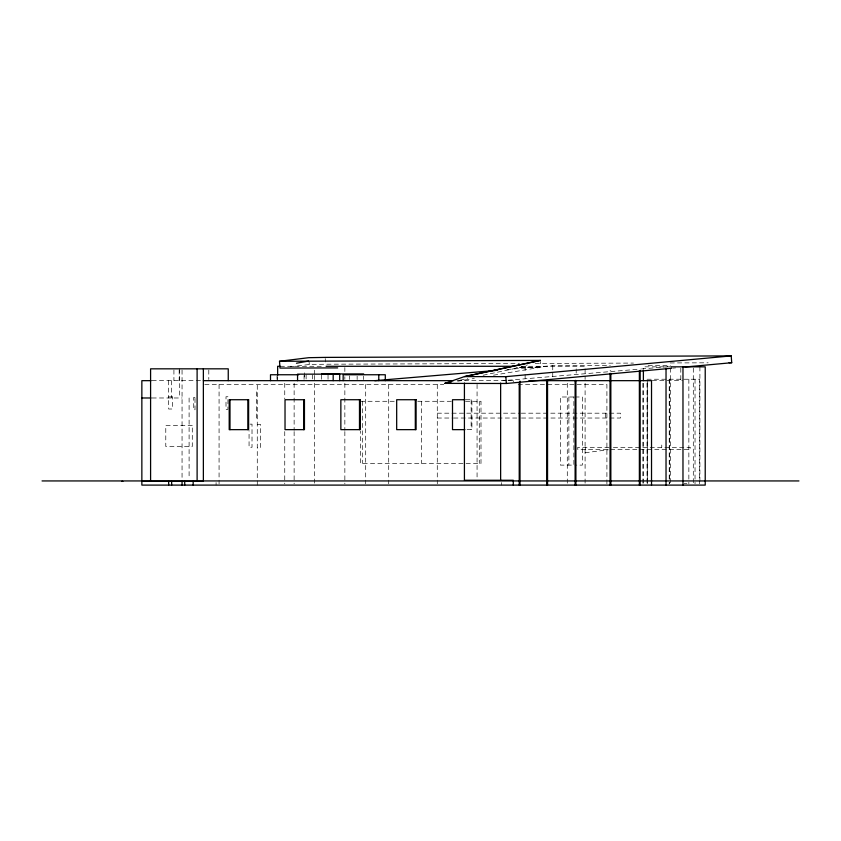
<?xml version="1.0" encoding="UTF-8"?>
<svg xmlns="http://www.w3.org/2000/svg" width="841" height="841" viewBox="0 0 841 841"><rect width="100%" height="100%" fill="white"/><g stroke="black" fill="none" stroke-linecap="round" stroke-linejoin="round"><path stroke-width="0.63" stroke-dasharray="4.21 3.15" d="M257.272 485.099L257.272 383.296M483.102 375.265L520.064 367.422L527.412 364.878M460.164 380.143L467.806 378.513M457.672 381.236L474.324 378.429M493.53 375.202L540.921 367.223L540.521 361.546M585.094 452.742L608.316 449.777M290.177 366.834L309.278 364.5L325.614 364.216L519.486 363.501M673.084 368.116L675.691 367.874M506.829 369.525L552.747 365.646L610.24 365.646M502.907 380.668L506.829 380.342M508.143 380.227L640.253 369.073M641.557 368.957L670.34 366.529M520.064 367.422L540.921 367.223L516.006 367.307M535.212 363.438L633.462 363.081M670.14 362.944L708.133 362.807M648.138 365.646L670.351 365.646M280.263 366.287L323.48 366.287M521.189 366.287L585.094 366.287M671.244 366.834L643.386 366.834L643.386 369.346M610.04 370.776L610.839 370.776M647.023 379.228L699.638 379.228L699.638 483.796M152.074 380.668L202.418 380.668M457.031 380.668L514.681 380.668M652.322 380.668L682.535 380.668M204.815 384.495L443.796 384.495M518.182 384.495L606.908 384.495L606.908 483.796M574.992 396.994L582.329 396.994L582.329 465.115L574.992 465.115M152.074 397.982L182.055 397.982M465.714 399.727L471.917 399.727L471.917 429.646L465.714 429.646M360.579 401.283L395.848 401.283M417.777 401.283L451.323 401.283M465.515 401.283L480.999 401.283L480.999 463.454L360.579 463.454L360.579 431.076M437.278 413.183L519.98 413.183M521.294 413.183L620.437 413.183L620.437 418.03L521.294 418.03M437.278 418.03L453.026 418.03M453.72 418.03L519.98 418.03M250.05 424.148L252.016 424.148L252.016 447.265L249.062 447.265L249.062 430.571M257.272 424.442L260.521 424.442L260.521 447.444L257.272 447.444M609.073 447.317L577.756 447.317L577.756 449.451L690.282 449.451L690.282 447.317L610.387 447.317M684.101 483.344L686.897 483.344M325.204 358.539L325.446 361.945M309.11 362.229L309.278 364.5M699.901 366.834L699.901 483.796M695.034 379.228L695.034 483.796M693.299 368.127L693.299 483.796M688.853 379.228L688.853 483.796M680.8 368.148L680.8 380.668M670.655 368.085L670.655 483.796M669.478 379.228L669.478 483.796M669.215 379.228L669.215 483.796M661.762 445.026L661.762 447.317M647.549 383.149L647.549 483.796M647.297 380.542L647.297 483.796M647.023 383.149L647.023 483.796M643.386 383.275L643.386 483.796M642.871 383.275L642.871 483.796M605.31 413.183L605.31 418.03M585.504 447.317L585.504 449.451M585.094 368.905L585.094 379.365M585.094 383.286L585.094 484.059M576.19 368.905L576.19 375.443M568.873 396.994L568.873 465.115M567.286 383.275L567.286 483.796M552.747 365.646L552.747 376.747M525.12 366.287L525.12 373.057M525.12 374.319L525.12 380.668M513.283 380.668L513.283 381.782M501.415 482.618L501.415 485.099M479.286 401.283L479.286 463.454M477.068 384.411L477.068 478.95M471.139 399.727L471.139 429.646M437.278 384.495L437.278 483.806M421.656 401.283L421.656 463.454M388.71 384.495L388.71 483.796M365.698 384.495L365.698 483.796M363.659 376.169L363.659 379.543M362.303 401.283L362.303 463.454M357.141 376.169L357.141 379.543M349.667 375.927L349.667 379.48M344.852 367.591L344.852 371.512M344.852 376.747L344.852 379.365M344.852 383.275L344.852 430.277M344.852 431.58L344.852 483.796M328.032 375.044L328.032 379.543M321.514 375.044L321.514 380.668M314.608 370.208L314.608 374.119M314.608 375.422L314.608 381.951M314.608 383.265L314.608 485.099M312.642 374.75L312.642 379.48M306.124 374.75L306.124 379.48M304.368 372.826L304.368 379.365M304.064 375.454L304.064 379.365M294.129 383.275L294.129 430.277M294.129 431.58L294.129 483.796M284.752 383.275L284.752 398.949M284.752 431.58L284.752 483.796M277.646 376.747L277.646 380.668M277.015 375.927L277.015 379.48M256.631 391.853L256.631 418.114M219.07 384.495L219.07 483.796M216.084 482.618L216.084 485.099M208.799 370.008L208.799 379.48M189.099 397.982L189.099 478.771M182.055 370.093L182.055 481.378M179.701 368.831L179.701 397.982M179.175 370.008L179.175 380.668M173.919 370.008L173.919 380.668M171.648 380.668L171.648 397.982M168.663 380.668L168.663 397.982M172.394 396.878L168.684 396.878L168.684 409.01L172.394 409.01L172.394 396.878M227.953 396.752L226.008 396.752L226.008 409.367L227.953 409.367L227.953 396.752M573.877 396.994L560.421 396.994L560.421 465.115L573.877 465.115L573.877 396.994M194.996 397.383L193.735 397.383L193.735 409.788L194.996 409.788L194.996 397.383M192.284 425.441L165.782 425.441L165.782 446.455L192.284 446.455L192.284 425.441"/><path stroke-width="1.26" d="M337.683 367.895L279.99 368.085L279.506 361.273L540.437 360.411L464.474 376.6L444.868 383.391L506.324 383.485L671.78 368.242M540.437 360.411L464.474 376.6L505.84 376.663L731.218 355.901L731.712 362.713L684.805 367.033M451.239 382.035L444.868 383.391L448.705 382.739M296.463 363.228L308.594 361.062M279.506 361.273L308.794 357.688L325.131 357.393L731.218 355.901M374.844 380.668L497.683 370.292M729.084 362.723L731.712 362.713M280.263 366.287L277.646 366.287L277.646 375.443M326.098 366.287L513.336 366.287M671.244 366.834L705.221 366.834L705.221 485.099L141.856 485.099L141.856 380.668L151.044 380.668M321.514 373.919L363.659 373.919M298.65 374.75L270.497 374.75L270.497 380.668M203.364 380.668L453.246 380.668M528.926 380.668L651.523 380.668L651.523 485.099M141.856 397.982L150.991 397.982M464.926 399.727L452.5 399.727L452.5 429.646L464.926 429.646M42.05 480.936L798.95 480.936M121.703 481.378L122.86 481.378M141.856 481.378L203.364 481.378L203.364 368.831M505.84 376.663L506.324 383.485M682.976 366.834L682.976 485.099M666.03 368.127L666.03 485.099M643.386 370.608L643.386 380.668M640.159 485.099L640.159 370.776L639.37 370.776L639.37 485.099M610.839 373.372L610.839 485.099M610.04 373.372L610.04 485.099M575.906 485.099L575.906 380.479L575.118 380.479L575.118 485.099M547.544 485.099L547.544 380.479L546.745 380.479L546.745 485.099M520.011 381.162L520.011 485.099M519.223 382.466L519.223 485.099M513.283 485.099L513.283 480.264L464.421 480.264L464.421 383.097M500.637 383.097L500.637 480.264M415.307 399.727L415.307 429.646M385.294 380.668L385.294 374.75L343.149 374.75L343.149 380.668M378.776 374.75L378.776 380.668M359.485 399.727L359.485 429.646M339.69 380.668L339.69 374.15L297.556 374.15L297.556 380.668M333.183 374.15L333.183 380.668M303.664 399.727L303.664 429.646M247.843 399.727L247.843 429.646M229.992 399.727L229.992 429.646M228.247 380.668L228.247 368.831L150.592 368.831L150.592 481.378M197.109 368.831L197.109 481.378M193.167 481.378L193.167 485.099M184.715 481.378L184.715 485.099M182.055 481.378L182.055 485.099M171.648 481.378L171.648 485.099M168.663 481.378L168.663 485.099M248.621 399.727L229.204 399.727L229.204 429.646L248.621 429.646L248.621 399.727M304.453 399.727L285.025 399.727L285.025 429.646L304.453 429.646L304.453 399.727M360.274 399.727L340.857 399.727L340.857 429.646L360.274 429.646L360.274 399.727M416.095 399.727L396.679 399.727L396.679 429.646L416.095 429.646L416.095 399.727"/></g></svg>
